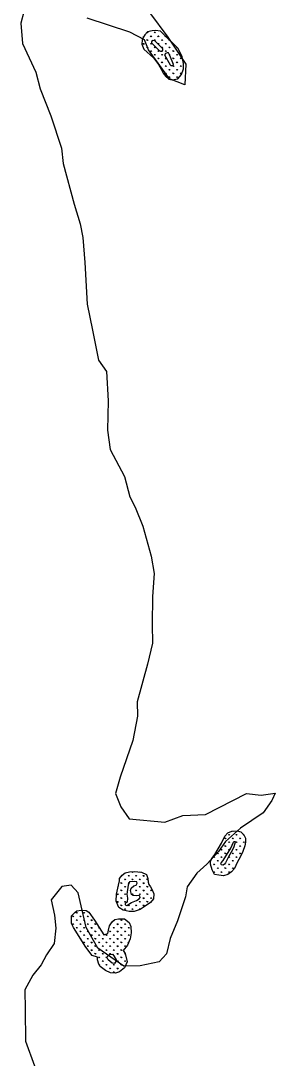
# Model space of a CAD drawing. Header units: metres. Extents: x 8244 to 287678, y 7853 to 2132060.
# Drawn here: x 270789 to 272020, y 2110337 to 2115358 of the extents above; entities that cross this region are included whole.
import ezdxf

# ---------------------------------------------------------------- set-up
doc = ezdxf.new("R2010")
doc.units = ezdxf.units.M
doc.layers.add('DISTRICT BOUNDRY', color=86, linetype='Continuous')
doc.layers.add('MANGROOVES BUFFER ZONE', color=120, linetype='Continuous')

msp = doc.modelspace()

# ---------------------------------------------------------------- hatches: boundary and pattern name
at = {"layer": 'MANGROOVES BUFFER ZONE'}
h = msp.add_hatch(dxfattribs=at)
h.set_pattern_fill('GRASS', color=256)
h.paths.add_polyline_path([(271465.2, 2115308.6), (271441.2, 2115311), (271425, 2115310.2), (271402.3, 2115304.1), (271389.4, 2115290.8), (271380.8, 2115278.2), (271376.1, 2115264.9), (271374.1, 2115245.5), (271384.8, 2115221.2), (271430.6, 2115179.5), (271456, 2115147.4), (271468.4, 2115124.4), (271477.4, 2115104.5), (271490.9, 2115088.1), (271505.6, 2115076.7), (271521.8, 2115072.6), (271548.7, 2115077.6), (271565.9, 2115098.6), (271575.7, 2115126.7), (271575.7, 2115151.7), (271569.3, 2115184.6), (271550.4, 2115224)])
h.paths.add_polyline_path([(271436.7, 2115262), (271475.8, 2115222), (271476.1, 2115216.5), (271472.9, 2115211.7), (271465.5, 2115211.1), (271458.8, 2115214.9), (271420.7, 2115251.1), (271421.9, 2115257.5), (271428.7, 2115262.7)], flags=16)
h.paths.add_polyline_path([(271489, 2115199.5), (271497, 2115203.7), (271503.4, 2115202.7), (271509.8, 2115191.2), (271527.4, 2115146.3), (271524.2, 2115143.1), (271521.6, 2115141.8), (271514.3, 2115141.5), (271511.1, 2115145.4), (271484.2, 2115194.4)], flags=16)
h = msp.add_hatch(dxfattribs=at)
h.set_pattern_fill('GRASS', color=256)
h.paths.add_polyline_path([(271850.6, 2111313.2), (271863.9, 2111340.4), (271873.5, 2111368.1), (271876, 2111386.6), (271875.3, 2111406.1), (271868, 2111421), (271853.8, 2111436), (271834.9, 2111440.9), (271809.3, 2111439.3), (271790.2, 2111430.7), (271776.6, 2111414.7), (271760.4, 2111381.9), (271726.9, 2111326.2), (271717.5, 2111314.3), (271707.1, 2111296.8), (271706.7, 2111279.4), (271714.3, 2111252.5), (271726.8, 2111230.6), (271746.6, 2111227.3), (271769.3, 2111223.8), (271791.2, 2111230), (271809, 2111243.2), (271822.1, 2111259.3), (271837.3, 2111291.6)])
h.paths.add_polyline_path([(271779.5, 2111286.2), (271774.2, 2111279.7), (271768.7, 2111275.6), (271766.1, 2111274.9), (271759.7, 2111275.9), (271757.5, 2111283.7), (271758.8, 2111285.9), (271768.1, 2111297.7), (271804.3, 2111357.9), (271818.7, 2111387), (271821, 2111389.8), (271821.5, 2111390), (271825.8, 2111390.2), (271825.9, 2111389.1), (271824.6, 2111379.8), (271817.6, 2111359.7), (271806.7, 2111337.3), (271793.3, 2111315.4)], flags=16)
h = msp.add_hatch(dxfattribs=at)
h.set_pattern_fill('GRASS', color=256)
h.paths.add_polyline_path([(271416.5, 2111093.8), (271430.3, 2111112.2), (271432.5, 2111136.2), (271425.3, 2111155.6), (271417.1, 2111171), (271408.1, 2111182.2), (271405.2, 2111192.6), (271403.5, 2111210.2), (271396.8, 2111230), (271372.7, 2111241.7), (271337.3, 2111244.3), (271314.6, 2111243.6), (271293.7, 2111237.4), (271278.8, 2111226.9), (271267.2, 2111210.2), (271265.9, 2111199.6), (271261.4, 2111178.3), (271252.3, 2111135.4), (271251.3, 2111100.5), (271263.6, 2111071.1), (271284.9, 2111057.7), (271312.9, 2111051), (271338.1, 2111051.4), (271366.2, 2111060.8), (271390.3, 2111076.6)])
h.paths.add_polyline_path([(271302.3, 2111080.3), (271293.8, 2111084), (271294.2, 2111089.2), (271303.1, 2111096.3), (271304.9, 2111115.2), (271302.7, 2111134.1), (271307.9, 2111178.3), (271315.7, 2111194.2), (271340.2, 2111195.3), (271351, 2111193.8), (271351.7, 2111187.5), (271347.6, 2111178.6), (271336.1, 2111174.6), (271323.1, 2111163.8), (271319.8, 2111151.9), (271325, 2111133.7), (271332, 2111127.8), (271347.6, 2111126.3), (271361.4, 2111128.2), (271365.4, 2111125.9), (271366.2, 2111119.3), (271361.7, 2111111.8), (271348.4, 2111103.7), (271325.3, 2111095.2)], flags=16)
h = msp.add_hatch(dxfattribs=at)
h.set_pattern_fill('GRASS', color=256)
h.paths.add_polyline_path([(271293.7, 2110847.8), (271284.4, 2110862), (271305.6, 2110888.2), (271318.2, 2110919.5), (271322.8, 2110947.8), (271320.8, 2110978.2), (271312.8, 2110998.6), (271291.3, 2111015.2), (271261.7, 2111016.3), (271243.6, 2111011.8), (271230.9, 2111001.7), (271218.1, 2110981.4), (271213.9, 2110961.5), (271210.1, 2110944.5), (271191.1, 2110937.6), (271146.3, 2111009.3), (271118.7, 2111048.2), (271104.7, 2111056.3), (271081.8, 2111056.9), (271060.1, 2111053.6), (271051, 2111046.2), (271034.9, 2111030.8), (271034.4, 2111012.6), (271033.8, 2110992.5), (271044.2, 2110973.5), (271104.2, 2110877.8), (271134.9, 2110838.1), (271160, 2110829.5), (271161, 2110816.9), (271167.1, 2110796.8), (271172.9, 2110785.7), (271198.3, 2110766.1), (271222.6, 2110754.4), (271247, 2110753), (271266.7, 2110759.4), (271291, 2110778.4), (271303.9, 2110807.4)])
h.paths.add_polyline_path([(271207.2, 2110832.4), (271217.9, 2110843.2), (271232.7, 2110845), (271239.4, 2110836.9), (271250.5, 2110817.3), (271248.7, 2110809.5), (271243.1, 2110798.8), (271230.9, 2110801), (271211.3, 2110816.9), (271207.2, 2110826.9)], flags=16)

# ---------------------------------------------------------------- linework, layer by layer
at = {"layer": 'DISTRICT BOUNDRY'}
for points in [[(270804.1, 2115401.1, 0), (270789.1, 2115347.4, 0), (270797.6, 2115247.8, 0), (270862, 2115109.2, 0), (270882.2, 2115029.3, 0), (270934, 2114898.2, 0), (270986.1, 2114742.5, 0), (270994.8, 2114668.4, 0), (271047.2, 2114471.7, 0), (271075.6, 2114376.8, 0), (271088.8, 2114310.9, 0), (271098.9, 2114189.8, 0), (271109.9, 2113987.7, 0), (271135.6, 2113862.2, 0), (271164.5, 2113716.8, 0), (271203, 2113662.1, 0), (271212.4, 2113521, 0), (271208.7, 2113378.8, 0), (271222.1, 2113285.3, 0), (271290, 2113154.8, 0), (271316.9, 2113055.9, 0), (271341.9, 2113005.6, 0), (271379.8, 2112913.8, 0), (271419.3, 2112769.5, 0), (271434.1, 2112685.1, 0), (271425.6, 2112574.8, 0), (271423.9, 2112438.6, 0), (271426.2, 2112348, 0), (271402.7, 2112246.7, 0), (271352.8, 2112064.5, 0), (271353.5, 2111995.9, 0), (271331.6, 2111877.6, 0), (271270.2, 2111700.7, 0), (271247.9, 2111622.4, 0), (271273, 2111556.6, 0), (271313.6, 2111498.9, 0), (271485.5, 2111483.5, 0), (271572.3, 2111515.4, 0), (271682.4, 2111520.9, 0), (271881.2, 2111621.4, 0), (271951.9, 2111613.1, 0), (272019.8, 2111623.8, 0), (272004.8, 2111591.6, 0), (272002.7, 2111587, 0), (271960.7, 2111528.6, 0), (271851.2, 2111454.4, 0), (271778.7, 2111389.7, 0), (271745.7, 2111340.8, 0), (271688.2, 2111279.2, 0), (271640, 2111235.6, 0), (271594.6, 2111171.1, 0), (271586, 2111122.5, 0), (271547.6, 2111006, 0), (271511.9, 2110920.5, 0), (271494, 2110846.8, 0), (271457.9, 2110806.9, 0), (271366.4, 2110788, 0), (271287.3, 2110787.2, 0), (271161.3, 2110874.2, 0), (271105.3, 2110974.3, 0), (271067.2, 2111142.1, 0), (271033.3, 2111178.3, 0), (270987.8, 2111171.9, 0), (270936.3, 2111107.3, 0), (270952.6, 2111033.9, 0), (270959.2, 2110969.9, 0), (270950.4, 2110896.7, 0), (270914.3, 2110841.3, 0), (270887.8, 2110792.5, 0), (270848.2, 2110743, 0), (270809.3, 2110672.6, 0), (270810.2, 2110575, 0), (270811.7, 2110423.8, 0), (270855.3, 2110305.5, 0)], [(271411.4, 2115398.8, 0), (271499.7, 2115278.5, 0), (271587, 2115149.1, 0), (271582.9, 2115048, 0), (271508.6, 2115076.8, 0), (271406.1, 2115218.5, 0), (271387.1, 2115265.9, 0), (271316.7, 2115303.3, 0), (271110.8, 2115370.4, 0)]]:
    msp.add_polyline3d(points, dxfattribs=at)
at = {"layer": 'MANGROOVES BUFFER ZONE'}
for points in [[(271380.8, 2115278.2), (271376.1, 2115264.9), (271374.1, 2115245.5), (271384.8, 2115221.2), (271430.6, 2115179.5), (271456, 2115147.4), (271468.4, 2115124.4), (271477.4, 2115104.5), (271490.9, 2115088.1), (271505.6, 2115076.7), (271521.8, 2115072.6), (271548.7, 2115077.6), (271565.9, 2115098.6), (271575.7, 2115126.7), (271575.7, 2115151.7), (271569.3, 2115184.6), (271550.4, 2115224), (271465.2, 2115308.6), (271441.2, 2115311), (271425, 2115310.2), (271402.3, 2115304.1), (271389.4, 2115290.8)], [(271726.9, 2111326.2), (271760.4, 2111381.9), (271776.6, 2111414.7), (271790.2, 2111430.7), (271809.3, 2111439.3), (271834.9, 2111440.9), (271853.8, 2111436), (271868, 2111421), (271875.3, 2111406.1), (271876, 2111386.6), (271873.5, 2111368.1), (271863.9, 2111340.4), (271850.6, 2111313.2), (271837.3, 2111291.6), (271822.1, 2111259.3), (271809, 2111243.2), (271791.2, 2111230), (271769.3, 2111223.8), (271746.6, 2111227.3), (271726.8, 2111230.6), (271714.3, 2111252.5), (271706.7, 2111279.4), (271707.1, 2111296.8), (271717.5, 2111314.3)], [(271768.1, 2111297.7), (271804.3, 2111357.9), (271818.7, 2111387), (271821, 2111389.8), (271821.5, 2111390), (271825.8, 2111390.2), (271825.9, 2111389.1), (271824.6, 2111379.8), (271817.6, 2111359.7), (271806.7, 2111337.3), (271793.3, 2111315.4), (271779.5, 2111286.2), (271774.2, 2111279.7), (271768.7, 2111275.6), (271766.1, 2111274.9), (271759.7, 2111275.9), (271757.5, 2111283.7), (271758.8, 2111285.9)], [(271267.2, 2111210.2), (271278.8, 2111226.9), (271293.7, 2111237.4), (271314.6, 2111243.6), (271337.3, 2111244.3), (271372.7, 2111241.7), (271396.8, 2111230), (271403.5, 2111210.2), (271405.2, 2111192.6), (271408.1, 2111182.2), (271417.1, 2111171), (271425.3, 2111155.6), (271432.5, 2111136.2), (271430.3, 2111112.2), (271416.5, 2111093.8), (271390.3, 2111076.6), (271366.2, 2111060.8), (271338.1, 2111051.4), (271312.9, 2111051), (271284.9, 2111057.7), (271263.6, 2111071.1), (271251.3, 2111100.5), (271252.3, 2111135.4), (271261.4, 2111178.3), (271265.9, 2111199.6)], [(271051, 2111046.2), (271060.1, 2111053.6), (271081.8, 2111056.9), (271104.7, 2111056.3), (271118.7, 2111048.2), (271146.3, 2111009.3), (271191.1, 2110937.6), (271210.1, 2110944.5), (271213.9, 2110961.5), (271218.1, 2110981.4), (271230.9, 2111001.7), (271243.6, 2111011.8), (271261.7, 2111016.3), (271291.3, 2111015.2), (271312.8, 2110998.6), (271320.8, 2110978.2), (271322.8, 2110947.8), (271318.2, 2110919.5), (271305.6, 2110888.2), (271284.4, 2110862), (271293.7, 2110847.8), (271303.9, 2110807.4), (271291, 2110778.4), (271266.7, 2110759.4), (271247, 2110753), (271222.6, 2110754.4), (271198.3, 2110766.1), (271172.9, 2110785.7), (271167.1, 2110796.8), (271161, 2110816.9), (271160, 2110829.5), (271134.9, 2110838.1), (271104.2, 2110877.8), (271044.2, 2110973.5), (271033.8, 2110992.5), (271034.4, 2111012.6), (271034.9, 2111030.8)]]:
    msp.add_lwpolyline(points, close=True, dxfattribs=at)
at = {"layer": 'MANGROOVES BUFFER ZONE', "flags": 128}
for points in [[(271420.7, 2115251.1), (271458.8, 2115214.9), (271465.5, 2115211.1), (271472.9, 2115211.7), (271476.1, 2115216.5), (271475.8, 2115222), (271436.7, 2115262), (271428.7, 2115262.7), (271421.9, 2115257.5)], [(271484.2, 2115194.4), (271511.1, 2115145.4), (271514.3, 2115141.5), (271521.6, 2115141.8), (271524.2, 2115143.1), (271527.4, 2115146.3), (271509.8, 2115191.2), (271503.4, 2115202.7), (271497, 2115203.7), (271489, 2115199.5)], [(271230.9, 2110801), (271211.3, 2110816.9), (271207.2, 2110826.9), (271207.2, 2110832.4), (271217.9, 2110843.2), (271232.7, 2110845), (271239.4, 2110836.9), (271250.5, 2110817.3), (271248.7, 2110809.5), (271243.1, 2110798.8)]]:
    msp.add_lwpolyline(points, close=True, dxfattribs=at)
msp.add_lwpolyline([(271302.3, 2111080.3), (271325.3, 2111095.2), (271348.4, 2111103.7), (271361.7, 2111111.8), (271366.2, 2111119.3), (271365.4, 2111125.9), (271361.4, 2111128.2), (271347.6, 2111126.3), (271332, 2111127.8), (271325, 2111133.7), (271319.8, 2111151.9), (271323.1, 2111163.8), (271336.1, 2111174.6), (271347.6, 2111178.6), (271351.7, 2111187.5), (271351, 2111193.8), (271340.2, 2111195.3), (271315.7, 2111194.2), (271307.9, 2111178.3), (271302.7, 2111134.1), (271304.9, 2111115.2), (271303.1, 2111096.3), (271294.2, 2111089.2), (271293.8, 2111084), (271302.3, 2111080.3)], dxfattribs=at)

doc.saveas('drawing.dxf')
